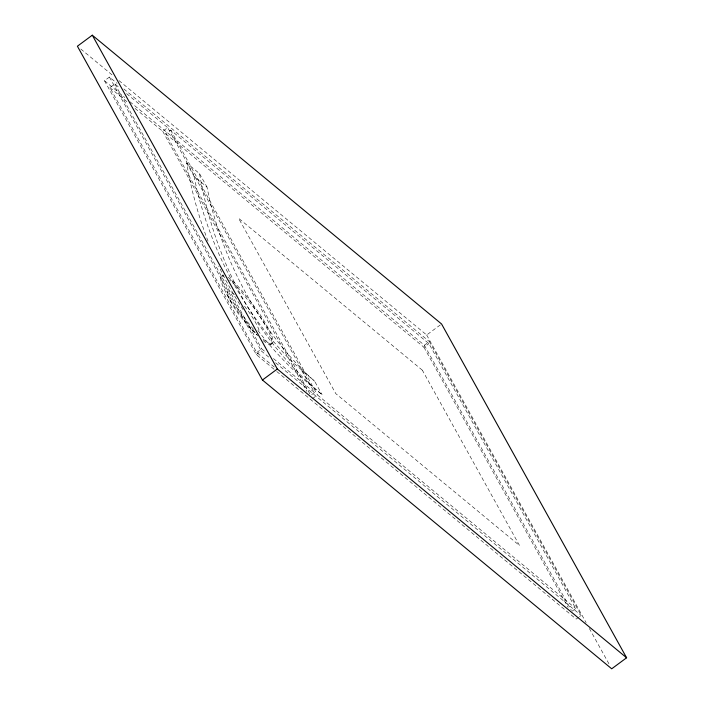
<?xml version="1.0" encoding="UTF-8"?>
<svg xmlns="http://www.w3.org/2000/svg" width="704" height="704" viewBox="0 0 704 704"><rect width="100%" height="100%" fill="white"/><g stroke="black" fill="none" stroke-linecap="round" stroke-linejoin="round"><path stroke-width="0.53" stroke-dasharray="3.52 2.64" d="M253.563 329.366A41.14 7.427 53.5 0 1 252.111 327.712L238.806 310.71A43.155 7.797 53.5 0 1 222.006 280.403L221.637 276.69L223.01 275.211L220.642 277.42L221.012 281.134A43.155 7.797 53.5 0 0 237.82 311.441L251.117 328.442A41.14 7.427 53.5 0 0 257.506 335.368L250.351 328.196M263.129 340.578A41.14 7.427 53.5 0 0 270.644 344.59L272.017 343.121L271.638 339.407A43.155 7.797 53.5 0 0 254.839 309.1L241.542 292.09A41.14 7.427 53.5 0 0 229.53 279.963M270.644 344.59L273.011 342.382L272.633 338.677A43.155 7.797 53.5 0 0 255.834 308.361L242.537 291.359A41.14 7.427 53.5 0 0 227.665 277.068M274.05 369.257L256.282 354.561L104.482 80.722L109.446 77.053L117.066 83.345M274.34 367.074L256.731 352.519L109.903 87.622L114.866 83.952L119.891 88.114M135.054 108.425L162.73 131.305L167.693 127.635L314.53 392.524L309.566 396.202M309.839 393.826L165.669 133.734L170.632 130.055L428.912 343.614L575.74 608.511L570.777 612.181M256.731 352.519L261.694 348.841L265.892 352.308M256.282 354.561L261.237 350.891L270.547 358.591M312.497 398.622L317.46 394.953L575.74 608.511M118.95 80.564L426.677 334.998L440.686 324.632M129.879 101.719L424.398 345.233L429.361 341.563L581.161 615.41L579.506 616.634M165.669 133.734L423.949 347.283L428.912 343.614M578.679 617.241L576.198 619.08L274.894 369.961M80.802 49.016L113.863 76.358M123.834 88.95L429.361 341.563M126.606 93.658L167.693 127.635M104.482 80.722L124.793 97.513M109.903 87.622L127.512 102.186M208.041 241.129A528.378 419.989 -50.4 0 1 186.622 162.941L199.54 173.615A528.378 419.989 -50.4 0 0 322.062 394.654L309.153 383.979A528.378 419.989 -50.4 0 1 256.353 328.425M186.622 162.941L194.066 176.361L206.976 187.035L210.038 201.476A539.924 429.167 -50.4 0 0 304.559 371.985L314.626 381.234L322.062 394.654M194.066 176.361L197.129 190.793A539.924 429.167 -50.4 0 0 291.641 361.302L314.626 381.234M273.434 358.556L314.53 392.524M275.625 362.789L581.161 615.41M244.561 306.196L248.679 311.74A27.034 4.884 53.5 0 1 259.204 330.722L259.362 332.279M426.677 334.998L586.106 622.626M589.31 628.399L609.567 664.954M424.398 345.233L571.402 610.43M423.949 347.283L568.119 607.376M199.54 173.615L206.976 187.035M170.632 130.055L317.46 394.953M301.708 370.559L309.153 383.979M162.73 131.305L306.9 391.398M114.866 83.952L261.694 348.841M109.446 77.053L261.237 350.891M226.802 294.122L231.114 302.359M243.153 309.672A528.378 419.989 -50.4 0 1 218.733 266.042M255.385 332.622A25.775 4.655 53.5 0 1 246.347 323.858L238.022 313.21A27.034 4.884 53.5 0 1 227.498 294.219L227.26 291.896L228.122 290.972A25.775 4.655 53.5 0 1 236.35 296.754M271.638 343.86A41.14 7.427 53.5 0 1 262.618 338.562M222.015 275.942A41.14 7.427 53.5 0 1 223.863 276.258M422.338 370.19L238.603 218.275L335.826 393.677L519.561 545.591L422.338 370.19"/><path stroke-width="1.06" d="M92.294 35.2L77.405 46.218L262.434 380.019L611.706 668.8L626.595 657.782L441.566 323.981L92.294 35.2L277.323 369.002L626.595 657.782M262.434 380.019L277.323 369.002"/></g></svg>
